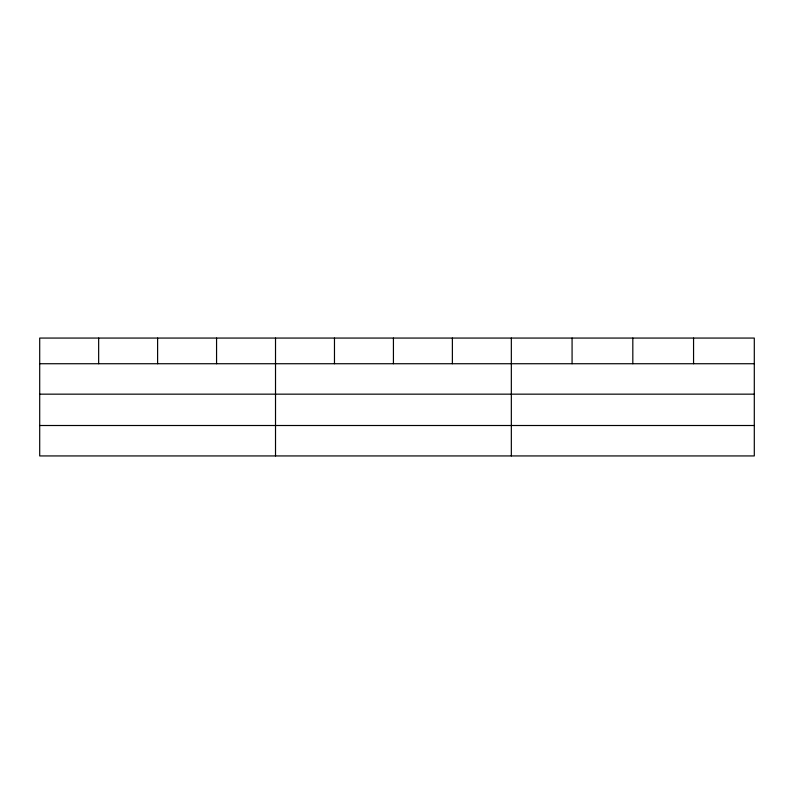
<?xml version="1.0" encoding="UTF-8"?>
<svg xmlns="http://www.w3.org/2000/svg" width="794" height="794" viewBox="0 0 794 794"><rect width="100%" height="100%" fill="white"/><g stroke="black" fill="none" stroke-linecap="round" stroke-linejoin="round"><path stroke-width="1.19" d="M754.3 394.161L754.3 338.065L39.7 338.065L39.7 455.935L754.3 455.935L754.3 394.161L39.7 394.161M39.7 363.731L754.3 363.731M39.7 425.505L754.3 425.505M693.559 338.065L693.559 363.731M632.818 338.065L632.818 363.731M572.077 338.065L572.077 363.731M511.336 338.065L511.336 455.935M452.382 338.065L452.382 363.731M393.427 338.065L393.427 363.731M334.473 338.065L334.473 363.731M275.518 338.065L275.518 455.935M216.564 338.065L216.564 363.731M157.609 338.065L157.609 363.731M98.655 338.065L98.655 363.731"/></g></svg>
